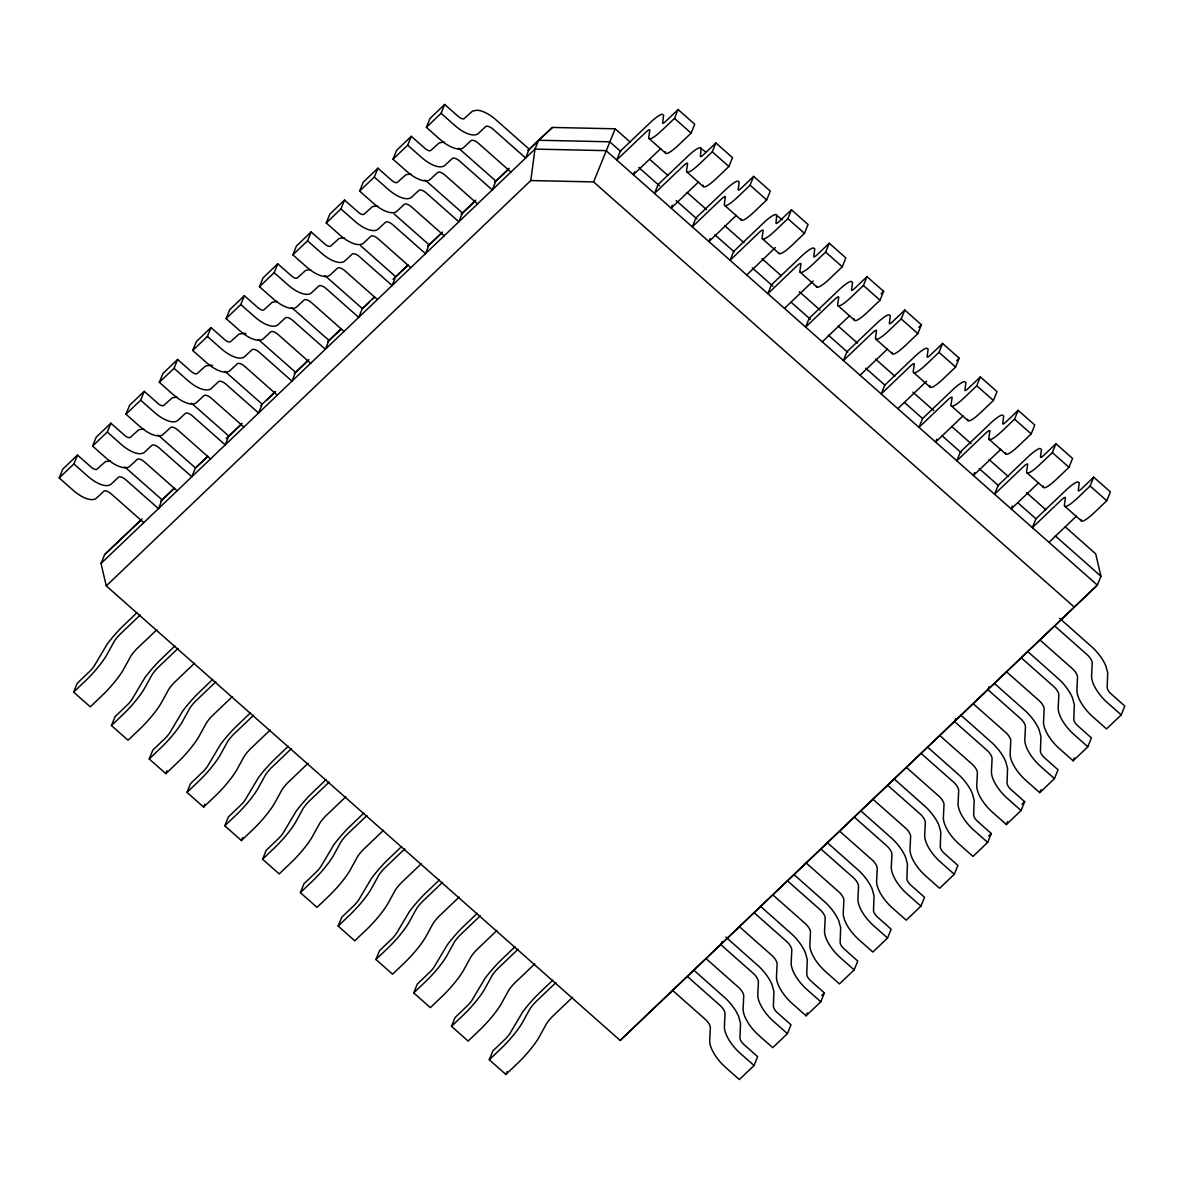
<?xml version="1.0" encoding="UTF-8"?>
<svg xmlns="http://www.w3.org/2000/svg" width="1184" height="1184" viewBox="0 0 1184 1184"><rect width="100%" height="100%" fill="white"/><g stroke="black" fill="none" stroke-linecap="round" stroke-linejoin="round"><path stroke-width="1.5" d="M1065.23 526.88L1095.688 553.831L1100.942 576.268L1097.346 585.118L620.164 1040.44L106.279 585.902L530.772 180.56L534.976 149.095L538.572 140.245L552.351 127.443L615.177 128.804L630.406 142.287M530.772 180.56L593.598 181.922L615.177 128.804M143.752 522.662L111.266 493.92A8.747 3.789 46.3 0 0 105.539 490.872L104.991 490.872A8.747 3.789 46.3 0 0 103.704 491.375L96.57 498.035A27.484 11.914 46.3 0 1 72.801 489.984L59.2 477.951L62.796 469.101L77.478 455.085L91.686 467.591A6.971 3.019 46.3 0 0 96.836 469.338L105.435 461.627L110.423 460.828M59.2 477.951L73.882 463.936L77.478 455.085M177.141 490.798L144.64 462.056A8.747 3.789 46.3 0 0 138.928 459.007L138.365 458.992A8.747 3.789 46.3 0 0 137.078 459.496L129.944 466.156A27.484 11.914 46.3 0 1 106.19 458.119L92.574 446.087L96.17 437.236L110.867 423.206L125.06 435.727A6.971 3.019 46.3 0 0 130.21 437.458L138.824 429.748L143.797 428.963M92.574 446.087L107.27 432.056L110.867 423.206M210.515 458.918L178.014 430.177A8.747 3.789 46.3 0 0 172.302 427.128L171.739 427.113A8.747 3.789 46.3 0 0 170.466 427.616L163.333 434.276A27.484 11.914 46.3 0 1 139.564 426.24L125.963 414.208L129.559 405.357L144.241 391.327L158.449 403.848A6.971 3.019 46.3 0 0 163.584 405.594L172.198 397.868L177.186 397.084M125.963 414.208L140.644 400.177L144.241 391.327M243.904 427.039L211.403 398.298A8.747 3.789 46.3 0 0 205.69 395.249L205.128 395.249A8.747 3.789 46.3 0 0 203.84 395.737L196.707 402.412A27.484 11.914 46.3 0 1 172.938 394.361L159.337 382.328L162.933 373.478L177.615 359.462L191.823 371.968A6.971 3.019 46.3 0 0 196.973 373.715L205.587 366.004L210.56 365.205A29.26 12.684 46.3 0 1 212.617 365.545M159.337 382.328L174.033 368.313L177.615 359.462M106.279 585.902L101.025 563.466L104.621 554.615L142.006 518.918M277.278 395.175L244.777 366.433A8.747 3.789 46.3 0 0 239.064 363.384L238.502 363.37A8.747 3.789 46.3 0 0 237.214 363.873L230.081 370.533A27.484 11.914 46.3 0 1 206.327 362.496L192.726 350.464L196.322 341.599L211.004 327.583L225.212 340.104A6.971 3.019 46.3 0 0 230.347 341.836L238.961 334.125L243.948 333.34A29.26 12.684 46.3 0 1 246.006 333.666M192.726 350.464L207.407 336.434L211.004 327.583M156.88 629.681L137.314 648.358A8.747 1.51 -48.5 0 0 132.194 654.16L131.676 654.87A8.747 1.51 -48.5 0 0 130.492 656.735L123.743 669.034A27.484 4.736 -48.5 0 1 102.298 695.363L90.28 706.833L73.645 692.122L77.241 683.272L89.792 671.269A6.971 1.199 -48.5 0 0 94.439 665.571L107.152 644.17A29.26 5.047 -48.5 0 1 122.07 626.958L137.122 612.542M310.652 363.296L278.166 334.554A8.747 3.789 46.3 0 0 272.453 331.505L271.891 331.49A8.747 3.789 46.3 0 0 270.603 331.994L263.47 338.654A27.484 11.914 46.3 0 1 239.701 330.617L226.1 318.585L229.696 309.734L244.378 295.704L258.586 308.225A6.971 3.019 46.3 0 0 263.736 309.971L272.335 302.246L277.322 301.461M226.1 318.585L240.781 304.554L244.378 295.704M344.041 331.416L311.54 302.675A8.747 3.789 46.3 0 0 305.827 299.626L305.265 299.626A8.747 3.789 46.3 0 0 303.977 300.114L296.844 306.774A27.484 11.914 46.3 0 1 273.09 298.738L259.474 286.706L263.07 277.855L277.766 263.825L291.96 276.346A6.971 3.019 46.3 0 0 297.11 278.092L305.724 270.381L310.696 269.582M259.474 286.706L274.17 272.69L277.766 263.825M207.437 456.447L195.419 467.917L191.823 476.767L159.322 448.026A8.747 3.789 46.3 0 0 153.609 444.977L153.047 444.962A8.747 3.789 46.3 0 0 151.774 445.465L144.64 452.125A27.484 11.914 46.3 0 1 120.872 444.089L107.27 432.056M377.415 299.552L344.929 270.81A8.747 3.789 46.3 0 0 339.201 267.762L338.639 267.747A8.747 3.789 46.3 0 0 337.366 268.25L330.232 274.91A27.484 11.914 46.3 0 1 306.464 266.859L292.862 254.841L296.459 245.976L311.14 231.96L325.348 244.466A6.971 3.019 46.3 0 0 330.499 246.213L339.098 238.502L344.085 237.703M292.862 254.841L307.544 240.811L311.14 231.96M194.679 663.099L175.099 681.792A8.747 1.51 -48.5 0 0 169.978 687.578L169.475 688.289A8.747 1.51 -48.5 0 0 168.276 690.168L161.527 702.452A27.484 4.736 -48.5 0 1 140.082 728.782L128.064 740.252L111.429 725.555L115.026 716.69L127.576 704.687A6.971 1.199 -48.5 0 0 132.223 698.989L144.936 677.603A29.26 5.047 -48.5 0 1 159.87 660.376L174.906 645.976M410.804 267.673L378.303 238.931A8.747 3.789 46.3 0 0 372.59 235.882L372.028 235.868A8.747 3.789 46.3 0 0 370.74 236.371L363.606 243.031A27.484 11.914 46.3 0 1 339.838 234.994L326.236 222.962L329.833 214.112L344.529 200.081L358.722 212.602A6.971 3.019 46.3 0 0 363.873 214.334L372.486 206.623L377.459 205.838M326.236 222.962L340.933 208.932L344.529 200.081M444.178 235.794L411.677 207.052A8.747 3.789 46.3 0 0 405.964 204.003L405.402 203.988A8.747 3.789 46.3 0 0 404.129 204.492L396.98 211.152A27.484 11.914 46.3 0 1 373.226 203.115L359.625 191.083L363.222 182.232L377.903 168.202L392.111 180.723A6.971 3.019 46.3 0 0 397.247 182.469L405.86 174.758L410.848 173.959M359.625 191.083L374.307 177.052L377.903 168.202M232.464 696.518L212.883 715.21A8.747 1.51 -48.5 0 0 207.762 720.997L207.259 721.707A8.747 1.51 -48.5 0 0 206.06 723.587L199.312 735.871A27.484 4.736 -48.5 0 1 177.866 762.2L165.849 773.67L149.214 758.974L152.81 750.123L165.36 738.12A6.971 1.199 -48.5 0 0 170.008 732.408L182.736 711.022A29.26 5.047 -48.5 0 1 197.654 693.794L212.691 679.394M477.552 203.929L445.066 175.188A8.747 3.789 46.3 0 0 439.353 172.124L438.79 172.124A8.747 3.789 46.3 0 0 437.503 172.627L430.369 179.287A27.484 11.914 46.3 0 1 406.6 171.236L392.999 159.204L396.596 150.353L411.277 136.338L425.485 148.844A6.971 3.019 46.3 0 0 430.636 150.59L439.234 142.879L444.222 142.08M392.999 159.204L407.696 145.188L411.277 136.338M510.94 172.05L478.44 143.308A8.747 3.789 46.3 0 0 472.727 140.26L472.164 140.245A8.747 3.789 46.3 0 0 470.877 140.748L463.743 147.408A27.484 11.914 46.3 0 1 439.989 139.372L426.388 127.339L429.97 118.489L444.666 104.458L458.874 116.979A6.971 3.019 46.3 0 0 464.01 118.711L472.623 111L477.611 110.216A29.26 12.684 46.3 0 1 494.231 118.311L529.218 149.169L525.622 158.02L493.136 129.278A8.747 3.789 46.3 0 0 487.408 126.229L486.861 126.214A8.747 3.789 46.3 0 0 485.573 126.718L478.44 133.378A27.484 11.914 46.3 0 1 454.671 125.341L441.07 113.309L444.666 104.458M165.849 773.67L167.048 770.725M374.336 297.066L362.319 308.55L358.722 317.401L326.236 288.659A8.747 3.789 46.3 0 0 320.509 285.61L319.946 285.596A8.747 3.789 46.3 0 0 318.674 286.099L311.54 292.759A27.484 11.914 46.3 0 1 287.771 284.722L274.17 272.69M270.248 729.936L250.668 748.628A8.747 1.51 -48.5 0 0 245.547 754.415L245.044 755.126A8.747 1.51 -48.5 0 0 243.845 757.005L237.096 769.304A27.484 4.736 -48.5 0 1 215.651 795.618L203.633 807.103L186.998 792.392L190.594 783.542L203.145 771.539A6.971 1.199 -48.5 0 0 207.792 765.841L220.52 744.44A29.26 5.047 -48.5 0 1 235.438 727.228L250.475 712.812M203.633 807.103L204.832 804.143M308.032 763.354L288.452 782.047A8.747 1.51 -48.5 0 0 283.331 787.848L282.828 788.559A8.747 1.51 -48.5 0 0 281.629 790.424L274.88 802.722A27.484 4.736 -48.5 0 1 253.435 829.037L241.418 840.522L224.797 825.81L228.379 816.96L240.929 804.957A6.971 1.199 -48.5 0 0 245.576 799.259L258.304 777.858A29.26 5.047 -48.5 0 1 273.223 760.646L288.26 746.231M241.418 840.522L242.616 837.562M345.817 796.788L326.236 815.48A8.747 1.51 -48.5 0 0 321.116 821.267L320.612 821.977A8.747 1.51 -48.5 0 0 319.414 823.842L312.665 836.141A27.484 4.736 -48.5 0 1 291.22 862.47L279.202 873.94L262.582 859.229L266.163 850.378L278.714 838.376A6.971 1.199 -48.5 0 0 283.361 832.678L296.089 811.277A29.26 5.047 -48.5 0 1 311.007 794.064L326.044 779.649M383.601 830.206L364.021 848.898A8.747 1.51 -48.5 0 0 358.9 854.685L358.397 855.396A8.747 1.51 -48.5 0 0 357.198 857.275L350.449 869.559A27.484 4.736 -48.5 0 1 329.004 895.888L316.986 907.358L300.366 892.662L303.962 883.797L316.498 871.794A6.971 1.199 -48.5 0 0 321.145 866.096L333.873 844.71A29.26 5.047 -48.5 0 1 348.792 827.483L363.828 813.082M634.535 171.754L633.336 174.714L660.746 148.548M421.386 863.624L401.805 882.317A8.747 1.51 -48.5 0 0 396.699 888.104L396.181 888.814A8.747 1.51 -48.5 0 0 394.982 890.694L388.234 902.978A27.484 4.736 -48.5 0 1 366.788 929.307L354.771 940.777L338.15 926.08L341.747 917.23L354.297 905.227A6.971 1.199 -48.5 0 0 358.93 899.514L371.658 878.128A29.26 5.047 -48.5 0 1 386.576 860.901L401.628 846.501M678.092 109.535L665.571 121.464A6.971 1.199 -48.5 0 1 662.596 123.032L663.617 115.159L662.137 114.226A29.26 5.047 -48.5 0 0 651.17 121.73L620.312 151.152L616.716 160.003L645.428 132.593A8.747 1.51 -48.5 0 1 649.35 129.752L649.572 129.752A8.747 1.51 -48.5 0 1 649.779 130.284L648.788 137.092A27.484 4.736 -48.5 0 0 662.478 129.855L674.495 118.385L678.092 109.535L694.712 124.231L691.116 133.096L679.098 144.566A27.484 4.736 -48.5 0 1 665.408 151.789M672.32 205.172L671.136 208.132L698.53 181.966M459.17 897.043L439.604 915.735A8.747 1.51 -48.5 0 0 434.484 921.537L433.966 922.232A8.747 1.51 -48.5 0 0 432.767 924.112L426.018 936.411A27.484 4.736 -48.5 0 1 404.573 962.725L392.555 974.21L375.935 959.499L379.531 950.648L392.082 938.646A6.971 1.199 -48.5 0 0 396.714 932.948L409.442 911.547A29.26 5.047 -48.5 0 1 424.36 894.334L439.412 879.919M705.324 151.656L699.922 147.645A29.26 5.047 -48.5 0 0 688.955 155.148L658.097 184.571L654.5 193.421L683.212 166.012A8.747 1.51 -48.5 0 1 687.134 163.17L687.356 163.185A8.747 1.51 -48.5 0 1 687.564 163.718L686.572 170.511A27.484 4.736 -48.5 0 0 700.262 163.274L712.28 151.804L715.876 142.953L732.496 157.664L728.9 166.515L716.882 177.985A27.484 4.736 -48.5 0 1 703.192 185.207M710.119 238.606L708.92 241.551L736.315 215.384M496.954 930.461L477.389 949.154A8.747 1.51 -48.5 0 0 472.268 954.955L471.75 955.666A8.747 1.51 -48.5 0 0 470.566 957.53L463.802 969.829A27.484 4.736 -48.5 0 1 442.357 996.144L430.34 1007.628L413.719 992.917L417.316 984.067L429.866 972.064A6.971 1.199 -48.5 0 0 434.498 966.366L447.226 944.965A29.26 5.047 -48.5 0 1 462.145 927.753L477.196 913.338M753.66 176.372L741.14 188.315A6.971 1.199 -48.5 0 1 738.165 189.869L739.186 181.996L737.721 181.063A29.26 5.047 -48.5 0 0 726.739 188.567L695.881 217.989L692.285 226.84L720.997 199.43A8.747 1.51 -48.5 0 1 724.919 196.588L725.141 196.603A8.747 1.51 -48.5 0 1 725.348 197.136L724.356 203.929A27.484 4.736 -48.5 0 0 738.046 196.707L750.064 185.222L753.66 176.372L770.281 191.083L766.684 199.933L754.667 211.403A27.484 4.736 -48.5 0 1 740.977 218.64M534.739 963.894L515.173 982.587A8.747 1.51 -48.5 0 0 510.052 988.374L509.534 989.084A8.747 1.51 -48.5 0 0 508.35 990.949L501.587 1003.248A27.484 4.736 -48.5 0 1 480.142 1029.577L468.124 1041.047L451.504 1026.336L455.1 1017.485L467.65 1005.482A6.971 1.199 -48.5 0 0 472.298 999.784L485.011 978.384A29.26 5.047 -48.5 0 1 499.929 961.171L514.981 946.756M782.284 219.721L775.505 214.482A29.26 5.047 -48.5 0 0 764.524 221.985L733.666 251.422L730.069 260.273L758.781 232.848A8.747 1.51 -48.5 0 1 762.703 230.022L762.925 230.022A8.747 1.51 -48.5 0 1 763.132 230.554L762.141 237.348A27.484 4.736 -48.5 0 0 775.831 230.125L787.848 218.655L791.445 209.79L808.065 224.501L804.469 233.352L792.451 244.822A27.484 4.736 -48.5 0 1 778.746 252.873M572.523 997.313L552.958 1016.005A8.747 1.51 -48.5 0 0 547.837 1021.792L547.319 1022.502A8.747 1.51 -48.5 0 0 546.135 1024.382L539.371 1036.666A27.484 4.736 -48.5 0 1 517.926 1062.995L505.908 1074.465L489.288 1059.769L492.884 1050.904L505.435 1038.901A6.971 1.199 -48.5 0 0 510.082 1033.203L522.795 1011.817A29.26 5.047 -48.5 0 1 537.714 994.59L552.765 980.189M829.229 243.223L816.708 255.152A6.971 1.199 -48.5 0 1 813.748 256.721L814.755 248.847L813.29 247.915A29.26 5.047 -48.5 0 0 802.308 255.418L771.45 284.841L767.854 293.691L796.566 266.282A8.747 1.51 -48.5 0 1 800.488 263.44L800.71 263.44A8.747 1.51 -48.5 0 1 800.917 263.973L799.925 270.766A27.484 4.736 -48.5 0 0 813.615 263.544L825.633 252.074L829.229 243.223L845.85 257.92L842.253 266.77L830.236 278.255A27.484 4.736 -48.5 0 1 816.531 286.306M505.908 1074.465L507.107 1071.52M867.014 276.642L854.493 288.57A6.971 1.199 -48.5 0 1 851.533 290.139L852.539 282.266L851.074 281.333A29.26 5.047 -48.5 0 0 840.092 288.837L809.234 318.259L805.638 327.11L834.35 299.7A8.747 1.51 -48.5 0 1 838.272 296.858L838.494 296.858A8.747 1.51 -48.5 0 1 838.701 297.391L837.71 304.199A27.484 4.736 -48.5 0 0 851.4 296.962L863.417 285.492L867.014 276.642L883.634 291.338L880.038 300.203L868.02 311.673A27.484 4.736 -48.5 0 1 854.33 318.896M904.798 310.06L892.277 322.004A6.971 1.199 -48.5 0 1 889.317 323.558L890.338 315.684L888.858 314.752A29.26 5.047 -48.5 0 0 877.877 322.255L847.019 351.678L843.422 360.528L872.134 333.118A8.747 1.51 -48.5 0 1 876.056 330.277L876.278 330.292A8.747 1.51 -48.5 0 1 876.486 330.824L875.494 337.618A27.484 4.736 -48.5 0 0 889.184 330.38L901.202 318.91L904.798 310.06L921.418 324.771L917.837 333.622L905.819 345.092A27.484 4.736 -48.5 0 1 892.129 352.314M942.582 343.478L930.062 355.422A6.971 1.199 -48.5 0 1 927.102 356.976L928.123 349.102L926.643 348.17A29.26 5.047 -48.5 0 0 915.661 355.674L884.803 385.096L881.222 393.946L909.919 366.537A8.747 1.51 -48.5 0 1 913.841 363.695L914.063 363.71A8.747 1.51 -48.5 0 1 914.285 364.243L913.278 371.036A27.484 4.736 -48.5 0 0 926.968 363.814L938.986 352.329L942.582 343.478L959.203 358.19L955.621 367.04L943.604 378.51A27.484 4.736 -48.5 0 1 929.914 385.747M722.018 941.724L720.819 944.669L753.32 973.411A8.747 3.789 46.3 0 1 757.834 979.42L758.1 980.145A8.747 3.789 46.3 0 1 758.411 982.039L757.79 994.471A27.484 11.914 46.3 0 0 773.803 1021.614L787.404 1033.647L772.723 1047.662L759.107 1035.63A27.484 11.914 46.3 0 1 743.108 1008.502L743.715 996.07A8.747 3.789 46.3 0 0 743.419 994.16L743.138 993.435A8.747 3.789 46.3 0 0 738.624 987.441L706.138 958.7M936.825 439.131L935.626 442.076L963.021 415.91M980.367 376.897L967.846 388.84A6.971 1.199 -48.5 0 1 964.886 390.409L965.907 382.521L964.427 381.588A29.26 5.047 -48.5 0 0 953.446 389.092L922.588 418.529L919.006 427.38L947.703 399.955A8.747 1.51 -48.5 0 1 951.625 397.128L951.847 397.128A8.747 1.51 -48.5 0 1 952.069 397.661L951.063 404.454A27.484 4.736 -48.5 0 0 964.753 397.232L976.77 385.762L980.367 376.897L997.002 391.608L993.406 400.458L981.388 411.928A27.484 4.736 -48.5 0 1 967.698 419.166M974.61 472.549L973.411 475.494L1000.82 449.328M1018.151 410.33L1005.63 422.259A6.971 1.199 -48.5 0 1 1002.67 423.828L1003.692 415.954L1002.212 415.022A29.26 5.047 -48.5 0 0 991.245 422.525L960.387 451.948L956.79 460.798L985.488 433.388A8.747 1.51 -48.5 0 1 989.41 430.547L989.632 430.547A8.747 1.51 -48.5 0 1 989.854 431.08L988.847 437.873A27.484 4.736 -48.5 0 0 1002.537 430.65L1014.555 419.18L1018.151 410.33L1034.786 425.026L1031.19 433.877L1019.172 445.362A27.484 4.736 -48.5 0 1 1005.482 452.584M672.749 990.564L705.25 1019.306A8.747 3.789 46.3 0 1 709.764 1025.314L710.03 1026.04A8.747 3.789 46.3 0 1 710.341 1027.949L709.719 1040.366A27.484 11.914 46.3 0 0 725.733 1067.509L739.334 1079.542L754.03 1065.511L757.612 1056.661L743.448 1044.081A6.971 3.019 46.3 0 1 739.97 1038.205L740.533 1023.361L738.653 1016.508A29.26 12.684 46.3 0 0 725.97 998.689L693.78 970.125M787.404 1033.647L791.001 1024.796L776.822 1012.202A6.971 3.019 46.3 0 1 773.359 1006.326L773.907 991.482L772.027 984.629A29.26 12.684 46.3 0 0 759.344 966.81L725.792 937.032M1012.394 505.968L1011.195 508.928L1038.605 482.761M739.512 926.82L772.012 955.562A8.747 3.789 46.3 0 1 776.526 961.571L776.793 962.296A8.747 3.789 46.3 0 1 777.104 964.19L776.482 976.622A27.484 11.914 46.3 0 0 792.496 1003.766L806.097 1015.798L807.296 1012.838M806.097 1015.798L820.778 1001.768L824.375 992.917L810.196 980.337A6.971 3.019 46.3 0 1 806.733 974.447L807.281 959.617L805.416 952.75A29.26 12.684 46.3 0 0 792.732 934.931L760.542 906.367M1055.936 443.748L1043.415 455.677A6.971 1.199 -48.5 0 1 1040.455 457.246L1041.476 449.372L1039.996 448.44A29.26 5.047 -48.5 0 0 1029.029 455.944L998.171 485.366L994.575 494.216L1023.272 466.807A8.747 1.51 -48.5 0 1 1027.194 463.965L1027.416 463.965A8.747 1.51 -48.5 0 1 1027.638 464.513L1026.632 471.306A27.484 4.736 -48.5 0 0 1040.322 464.069L1052.339 452.599L1055.936 443.748L1072.571 458.445L1068.974 467.31L1056.957 478.78A27.484 4.736 -48.5 0 1 1043.267 486.002M1093.72 477.167L1081.199 489.11A6.971 1.199 -48.5 0 1 1078.239 490.664L1079.26 482.791L1077.78 481.858A29.26 5.047 -48.5 0 0 1066.814 489.362L1035.956 518.784L1032.359 527.635L1061.056 500.225A8.747 1.51 -48.5 0 1 1064.978 497.384L1065.2 497.398A8.747 1.51 -48.5 0 1 1065.422 497.931L1064.416 504.724A27.484 4.736 -48.5 0 0 1078.121 497.487L1090.124 486.017L1093.72 477.167L1110.355 491.878L1106.759 500.728L1094.741 512.198A27.484 4.736 -48.5 0 1 1081.051 519.421M955.68 718.599L954.482 721.544L986.982 750.286A8.747 3.789 46.3 0 1 991.496 756.295L991.763 757.02A8.747 3.789 46.3 0 1 992.074 758.929L991.452 771.346A27.484 11.914 46.3 0 0 1007.466 798.49L1021.067 810.522L1006.385 824.538L992.769 812.52A27.484 11.914 46.3 0 1 976.77 785.377L977.377 772.945A8.747 3.789 46.3 0 0 977.081 771.036L976.8 770.31A8.747 3.789 46.3 0 0 972.286 764.316L939.8 735.575M772.886 894.941L805.386 923.683A8.747 3.789 46.3 0 1 809.9 929.692L810.182 930.417A8.747 3.789 46.3 0 1 810.478 932.326L809.871 944.743A27.484 11.914 46.3 0 0 825.87 971.886L839.471 983.919L854.167 969.888L857.764 961.038L843.585 948.458A6.971 3.019 46.3 0 1 840.122 942.582L840.67 927.738L838.79 920.886A29.26 12.684 46.3 0 0 826.106 903.066L793.916 874.502M989.054 686.72L987.856 689.665L1020.356 718.422A8.747 3.789 46.3 0 1 1024.87 724.416L1025.137 725.141A8.747 3.789 46.3 0 1 1025.448 727.05L1024.841 739.482A27.484 11.914 46.3 0 0 1040.84 766.61L1054.441 778.643L1039.759 792.673L1026.158 780.641A27.484 11.914 46.3 0 1 1010.144 753.498L1010.766 741.08A8.747 3.789 46.3 0 0 1010.455 739.171L1010.189 738.446A8.747 3.789 46.3 0 0 1005.675 732.437L973.174 703.696M806.274 863.077L838.775 891.818A8.747 3.789 46.3 0 1 843.289 897.812L843.556 898.538A8.747 3.789 46.3 0 1 843.866 900.447L843.245 912.879A27.484 11.914 46.3 0 0 859.258 940.007L872.86 952.04L887.541 938.024L891.138 929.159L876.959 916.579A6.971 3.019 46.3 0 1 873.496 910.703L874.044 895.859L872.164 889.006A29.26 12.684 46.3 0 0 859.495 871.187L827.305 842.623M839.648 831.198L872.149 859.939A8.747 3.789 46.3 0 1 876.663 865.933L876.93 866.658A8.747 3.789 46.3 0 1 877.24 868.568L876.619 881A27.484 11.914 46.3 0 0 892.632 908.143L906.234 920.175L920.93 906.145L924.526 897.294L910.348 884.7A6.971 3.019 46.3 0 1 906.87 878.824L907.432 863.994L905.553 857.127A29.26 12.684 46.3 0 0 892.869 839.308L860.679 810.744M873.037 799.318L905.523 828.06A8.747 3.789 46.3 0 1 910.052 834.069L910.318 834.794A8.747 3.789 46.3 0 1 910.629 836.703L910.008 849.12A27.484 11.914 46.3 0 0 926.021 876.264L939.622 888.296L954.304 874.266L957.9 865.415L943.722 852.835A6.971 3.019 46.3 0 1 940.259 846.96L940.806 832.115L938.927 825.263A29.26 12.684 46.3 0 0 926.243 807.429L894.053 778.865M906.411 767.439L938.912 796.196A8.747 3.789 46.3 0 1 943.426 802.19L943.692 802.915A8.747 3.789 46.3 0 1 944.003 804.824L943.382 817.256A27.484 11.914 46.3 0 0 959.395 844.384L972.996 856.417L987.678 842.401L991.274 833.536L977.111 820.956A6.971 3.019 46.3 0 1 973.633 815.08L974.18 800.236L972.316 793.384A29.26 12.684 46.3 0 0 959.632 775.564L927.442 747M1006.385 824.538L1007.569 821.592M1021.067 810.522L1024.663 801.672L1010.485 789.077A6.971 3.019 46.3 0 1 1007.022 783.201L1007.569 768.372L1005.69 761.504A29.26 12.684 46.3 0 0 993.006 743.685L960.816 715.121M1039.759 792.673L1040.958 789.713M1054.441 778.643L1058.037 769.792L1043.859 757.212A6.971 3.019 46.3 0 1 1040.396 751.337L1040.943 736.492L1039.064 729.625A29.26 12.684 46.3 0 0 1026.395 711.806L994.205 683.242M1006.548 671.816L1039.049 700.558A8.747 3.789 46.3 0 1 1043.563 706.567L1043.829 707.292A8.747 3.789 46.3 0 1 1044.14 709.201L1043.533 721.633A27.484 11.914 46.3 0 0 1059.532 748.762L1073.133 760.794L1074.332 757.849M1073.133 760.794L1087.83 746.764L1091.426 737.913L1077.248 725.333A6.971 3.019 46.3 0 1 1073.784 719.458L1074.332 704.613L1072.452 697.761A29.26 12.684 46.3 0 0 1059.769 679.942L1027.579 651.378M1039.937 639.952L1072.423 668.694A8.747 3.789 46.3 0 1 1076.952 674.688L1077.218 675.413A8.747 3.789 46.3 0 1 1077.529 677.322L1076.907 689.754A27.484 11.914 46.3 0 0 1092.921 716.882L1106.522 728.915L1121.204 714.899L1124.8 706.049L1110.622 693.454A6.971 3.019 46.3 0 1 1107.158 687.578L1107.706 672.749L1105.826 665.882A29.26 12.684 46.3 0 0 1093.143 648.062L1059.591 618.285M426.388 127.339L441.07 113.309M160.698 501.069L174.048 488.311M226.129 438.598L242.158 423.295M260.85 405.446L275.532 391.416M294.224 373.567L308.906 359.551M327.598 341.688L340.962 328.945M393.029 279.217L407.71 265.201M427.75 246.065L442.431 232.049M461.124 214.2L475.805 200.17M494.498 182.321L509.194 168.291M527.886 150.442L538.572 140.245L609.73 141.799L620.801 151.582M141.192 520.042L104.621 554.615M162.548 499.648L174.566 488.178M195.922 467.784L207.94 456.314M229.296 435.919L241.314 424.449M266.681 400.222L274.688 392.585M296.044 372.19L308.062 360.706M329.418 340.311L341.436 328.841M362.792 308.447L369.467 302.068M372.131 299.522L374.795 296.977M396.166 276.582L408.169 265.112M428.194 245.991L441.543 233.248M461.568 214.126L473.585 202.642M494.942 182.247L508.291 169.504M528.316 150.383L552.351 127.443M101.025 563.466L534.976 149.095L606.134 150.649L1097.346 585.118L620.164 1040.44M140.26 614.97L120.694 633.662A8.747 1.51 -48.5 0 0 115.573 639.449L115.055 640.159A8.747 1.51 -48.5 0 0 113.871 642.039L107.108 654.323A27.484 4.736 -48.5 0 1 85.662 680.652L73.645 692.122M178.044 648.388L158.478 667.08A8.747 1.51 -48.5 0 0 153.358 672.867L152.84 673.578A8.747 1.51 -48.5 0 0 151.656 675.457L144.892 687.756A27.484 4.736 -48.5 0 1 123.447 714.07L111.429 725.555M715.876 142.953L703.355 154.882A6.971 1.199 -48.5 0 1 700.38 156.451L701.165 147.985M215.828 681.806L196.263 700.499A8.747 1.51 -48.5 0 0 191.142 706.3L190.624 707.011A8.747 1.51 -48.5 0 0 189.44 708.876L182.676 721.174A27.484 4.736 -48.5 0 1 161.231 747.489L149.214 758.974M253.613 715.24L234.047 733.917A8.747 1.51 -48.5 0 0 228.926 739.719L228.408 740.429A8.747 1.51 -48.5 0 0 227.224 742.294L220.461 754.593A27.484 4.736 -48.5 0 1 199.016 780.922L186.998 792.392M791.445 209.79L778.924 221.734A6.971 1.199 -48.5 0 1 775.949 223.302L776.734 214.822M746.704 274.969L775.402 247.56M291.397 748.658L271.832 767.35A8.747 1.51 -48.5 0 0 266.711 773.137L266.193 773.848A8.747 1.51 -48.5 0 0 265.009 775.727L258.245 788.011A27.484 4.736 -48.5 0 1 236.815 814.34L224.797 825.81M784.489 308.388L813.186 280.978M329.182 782.076L309.616 800.769A8.747 1.51 -48.5 0 0 304.495 806.556L303.977 807.266A8.747 1.51 -48.5 0 0 302.793 809.146L296.044 821.43A27.484 4.736 -48.5 0 1 274.599 847.759L262.582 859.229M822.273 341.821L849.668 315.654M881.059 293.81L883.634 291.338M366.981 815.495L347.4 834.187A8.747 1.51 -48.5 0 0 342.28 839.974L341.776 840.684A8.747 1.51 -48.5 0 0 340.578 842.564L333.829 854.863A27.484 4.736 -48.5 0 1 312.384 881.177L300.366 892.662M860.058 375.239L887.452 349.073M918.843 327.228L921.418 324.771M404.765 848.913L385.185 867.606A8.747 1.51 -48.5 0 0 380.064 873.407L379.561 874.118A8.747 1.51 -48.5 0 0 378.362 875.982L371.613 888.281A27.484 4.736 -48.5 0 1 350.168 914.596L338.15 926.08M897.842 408.658L926.554 381.248M956.628 360.661L959.203 358.19M442.55 882.346L422.969 901.039A8.747 1.51 -48.5 0 0 417.848 906.826L417.345 907.536A8.747 1.51 -48.5 0 0 416.146 909.401L409.398 921.7A27.484 4.736 -48.5 0 1 387.952 948.029L375.935 959.499M480.334 915.765L460.754 934.457A8.747 1.51 -48.5 0 0 455.633 940.244L455.13 940.954A8.747 1.51 -48.5 0 0 453.931 942.834L447.182 955.118A27.484 4.736 -48.5 0 1 425.737 981.447L413.719 992.917M518.118 949.183L498.538 967.876A8.747 1.51 -48.5 0 0 493.417 973.662L492.914 974.373A8.747 1.51 -48.5 0 0 491.715 976.252L484.966 988.536A27.484 4.736 -48.5 0 1 463.521 1014.866L451.504 1026.336M555.903 982.602L536.322 1001.294A8.747 1.51 -48.5 0 0 531.202 1007.096L530.698 1007.791A8.747 1.51 -48.5 0 0 529.5 1009.671L522.751 1021.97A27.484 4.736 -48.5 0 1 501.306 1048.284L489.288 1059.769M1048.98 542.346L1076.389 516.18M821.711 995.463L824.375 992.917M988.61 836.096L991.274 833.536M1021.984 804.217L1024.663 801.672M394.094 213.934L429.082 244.792L425.485 253.642L392.984 224.901A8.747 3.789 46.3 0 0 387.272 221.852L386.709 221.852A8.747 3.789 46.3 0 0 385.422 222.34L378.288 229A27.484 11.914 46.3 0 1 354.534 220.964L340.933 208.932M360.706 245.813L395.693 276.671L392.111 285.522L359.61 256.78A8.747 3.789 46.3 0 0 353.898 253.731L353.335 253.716A8.747 3.789 46.3 0 0 352.048 254.22L344.914 260.88A27.484 11.914 46.3 0 1 321.145 252.843L307.544 240.811M674.495 118.385L691.116 133.096M712.28 151.804L728.9 166.515M750.064 185.222L766.684 199.933M787.848 218.655L804.469 233.352M825.633 252.074L842.253 266.77M863.417 285.492L880.038 300.203M901.202 318.91L917.837 333.622M938.986 352.329L955.621 367.04M976.77 385.762L993.406 400.458M1014.555 419.18L1031.19 433.877M1052.339 452.599L1068.974 467.31M1090.124 486.017L1106.759 500.728M648.995 138.469L665.615 153.18M686.779 171.887L703.4 186.598M724.564 205.306L741.184 220.017M762.348 238.739L778.968 253.435M800.132 272.157L816.753 286.854M837.917 305.576L854.537 320.287M875.701 338.994L892.336 353.705M913.486 372.412L930.121 387.124M951.27 405.846L967.905 420.542M989.054 439.264L1005.69 453.96M1026.839 472.682L1043.474 487.394M1064.623 506.101L1081.258 520.812M649.794 159.426L667.791 175.35M687.179 192.504L706.567 209.642M724.564 225.567L743.952 242.72M761.963 258.645L781.351 275.783M799.348 291.708L820.127 310.09M838.124 326.014L857.512 343.153M875.509 359.078L894.897 376.231M912.908 392.156L933.673 410.522M951.67 426.447L971.058 443.6M989.069 459.525L1008.457 476.664M1026.454 492.588L1045.842 509.742M638.783 167.492L659.547 185.858M676.153 200.54L696.902 218.892M714.899 234.802L734.258 251.94M752.254 267.85L773.004 286.217M791.001 302.127L810.374 319.251M828.356 335.161L847.729 352.299M865.711 368.209L885.084 385.348M904.458 402.486L922.44 418.396M941.813 435.52L961.186 452.658M979.183 468.568L998.556 485.706M1017.914 502.845L1035.911 518.755M1055.284 535.878L1100.942 576.268M593.598 181.922L1074.125 606.948M1054.618 625.922L1087.119 654.663A8.747 3.789 46.3 0 1 1091.633 660.672L1091.9 661.397A8.747 3.789 46.3 0 1 1092.21 663.306L1091.589 675.724A27.484 11.914 46.3 0 0 1107.602 702.867L1121.204 714.899M1021.244 657.801L1053.73 686.542A8.747 3.789 46.3 0 1 1058.259 692.536L1058.526 693.262A8.747 3.789 46.3 0 1 1058.836 695.171L1058.215 707.603A27.484 11.914 46.3 0 0 1074.228 734.746L1087.83 746.764M407.696 145.188L421.297 157.22A27.484 11.914 46.3 0 0 445.051 165.257L452.184 158.597A8.747 3.789 46.3 0 1 453.472 158.094L454.034 158.108A8.747 3.789 46.3 0 1 459.747 161.157L492.248 189.899L495.844 181.048L460.857 150.19A29.26 12.684 46.3 0 0 458.312 148.281M374.307 177.052L387.908 189.085A27.484 11.914 46.3 0 0 411.677 197.136L418.81 190.476A8.747 3.789 46.3 0 1 420.098 189.973L420.66 189.988A8.747 3.789 46.3 0 1 426.373 193.036L458.859 221.778L462.456 212.928L427.468 182.07A29.26 12.684 46.3 0 0 424.938 180.16M921.108 753.424L953.594 782.165A8.747 3.789 46.3 0 1 958.108 788.159L958.389 788.884A8.747 3.789 46.3 0 1 958.685 790.794L958.078 803.226A27.484 11.914 46.3 0 0 974.077 830.369L987.678 842.401M362.319 308.55L327.332 277.692A29.26 12.684 46.3 0 0 324.801 275.783M887.719 785.303L920.22 814.044A8.747 3.789 46.3 0 1 924.734 820.038L925 820.764A8.747 3.789 46.3 0 1 925.311 822.673L924.689 835.105A27.484 11.914 46.3 0 0 940.703 862.233L954.304 874.266M854.345 817.167L886.831 845.909A8.747 3.789 46.3 0 1 891.36 851.918L891.626 852.643A8.747 3.789 46.3 0 1 891.922 854.552L891.315 866.969A27.484 11.914 46.3 0 0 907.329 894.112L920.93 906.145M240.781 304.554L254.397 316.587A27.484 11.914 46.3 0 0 278.151 324.638L285.285 317.963A8.747 3.789 46.3 0 1 286.572 317.475L287.135 317.475A8.747 3.789 46.3 0 1 292.848 320.524L325.348 349.265L328.945 340.415L293.958 309.557A29.26 12.684 46.3 0 0 291.412 307.662M820.956 849.046L853.457 877.788A8.747 3.789 46.3 0 1 857.971 883.797L858.237 884.522A8.747 3.789 46.3 0 1 858.548 886.416L857.926 898.848A27.484 11.914 46.3 0 0 873.94 925.992L887.541 938.024M207.407 336.434L221.008 348.466A27.484 11.914 46.3 0 0 244.777 356.502L251.911 349.842A8.747 3.789 46.3 0 1 253.198 349.339L253.746 349.354A8.747 3.789 46.3 0 1 259.474 352.403L291.96 381.144L295.556 372.294L260.569 341.436A29.26 12.684 46.3 0 0 258.038 339.527M787.582 880.926L820.068 909.667A8.747 3.789 46.3 0 1 824.597 915.661L824.863 916.386A8.747 3.789 46.3 0 1 825.174 918.296L824.552 930.728A27.484 11.914 46.3 0 0 840.566 957.856L854.167 969.888M174.033 368.313L187.634 380.345A27.484 11.914 46.3 0 0 211.388 388.382L218.522 381.722A8.747 3.789 46.3 0 1 219.81 381.218L220.372 381.233A8.747 3.789 46.3 0 1 226.085 384.282L258.586 413.024L262.182 404.173L227.195 373.315A29.26 12.684 46.3 0 0 224.649 371.406M754.193 912.79L786.694 941.532A8.747 3.789 46.3 0 1 791.208 947.54L791.489 948.266A8.747 3.789 46.3 0 1 791.785 950.175L791.178 962.592A27.484 11.914 46.3 0 0 807.177 989.735L820.778 1001.768M140.644 400.177L154.246 412.21A27.484 11.914 46.3 0 0 178.014 420.261L185.148 413.601A8.747 3.789 46.3 0 1 186.436 413.098L186.998 413.098A8.747 3.789 46.3 0 1 192.711 416.146L225.212 444.888L228.793 436.038L193.806 405.194A29.26 12.684 46.3 0 0 191.275 403.285M195.419 467.917L160.432 437.059A29.26 12.684 46.3 0 0 157.901 435.164M687.445 976.548L719.931 1005.29A8.747 3.789 46.3 0 1 724.445 1011.284L724.726 1012.009A8.747 3.789 46.3 0 1 725.022 1013.918L724.416 1026.35A27.484 11.914 46.3 0 0 740.414 1053.479L754.03 1065.511M73.882 463.936L87.483 475.968A27.484 11.914 46.3 0 0 111.252 484.004L118.385 477.344A8.747 3.789 46.3 0 1 119.673 476.841L120.235 476.856A8.747 3.789 46.3 0 1 125.948 479.905L158.449 508.646L162.045 499.796L127.043 468.938A29.26 12.684 46.3 0 0 124.512 467.029"/></g></svg>
